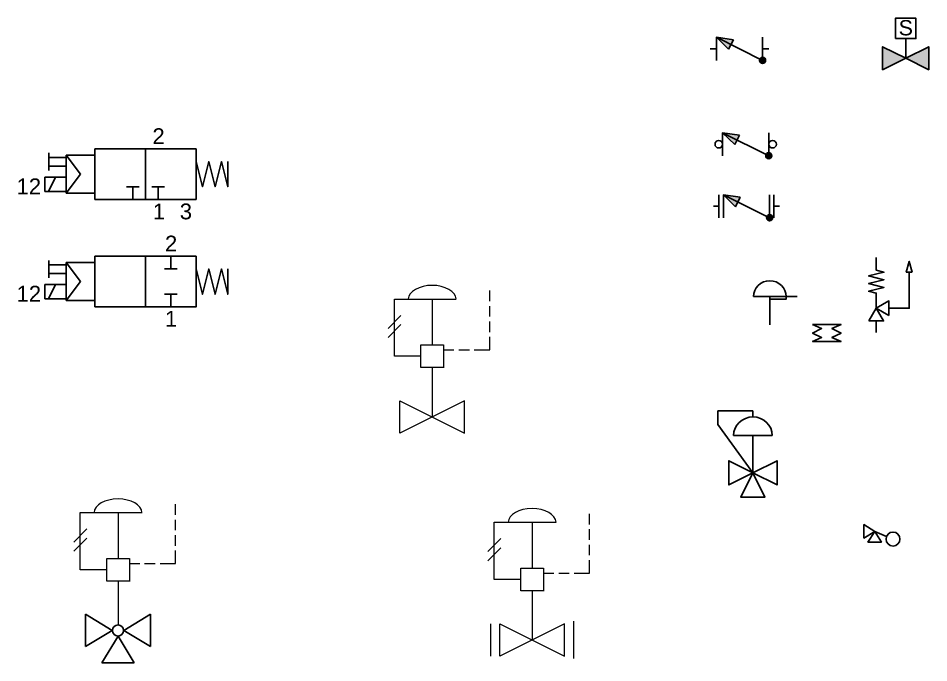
# Model space of a CAD drawing. Header units: millimetres. Extents: x -366 to 823, y -29 to 284.
# Drawn here: x -39.9 to 104.1, y -29.2 to 72.8 of the extents above; entities that cross this region are included whole.
import ezdxf

# ---------------------------------------------------------------- set-up
doc = ezdxf.new("R2010")
doc.units = ezdxf.units.MM
doc.layers.add('-Testi', color=7, linetype='Continuous', lineweight=35)
doc.layers.add('PDF_Geometry', color=7, linetype='Continuous')
doc.layers.add('Tag', color=7, linetype='Continuous')
doc.styles.get("Standard").update_dxf_attribs({"font": 'arial.ttf'})

# ---------------------------------------------------------------- blocks, each defined once
blk = doc.blocks.new('Valve Selenoid Closed')
h = blk.add_hatch(color=256)
h.dxf.hatch_style = 1
h.paths.add_polyline_path([(-3.65, -1.82), (0, 0), (-3.65, 1.82)])
h.paths.add_polyline_path([(3.65, 1.82), (0, 0), (3.65, -1.82)])
blk.add_line((0, 0), (0, 3.1))
blk.add_lwpolyline([(-1.62, 3.1), (-1.62, 6.33), (1.62, 6.33), (1.62, 3.1)], close=True)
for points in [[(0, 0), (-3.65, 1.82), (-3.65, -1.82), (0, 0)], [(0, 0), (3.65, 1.82), (3.65, -1.82), (0, 0)]]:
    blk.add_lwpolyline(points)
at = {"layer": '-Testi', "insert": (0.01, 4.81), "char_height": 2.42, "width": 2.8313, "attachment_point": 5}
blk.add_mtext('S', dxfattribs=at)
at = {"flags": 1}
for tag, p, height in [('TYPE', (0, 0.23), 0.25), ('CONNECTIONTYPE', (-0.35, -1), 0.1), ('DESCRIPTION', (-0.33, -1.11), 0.0703)]:
    blk.add_attdef(tag, p, '', height=height, dxfattribs=at)
blk = doc.blocks.new('Valve Check')
h = blk.add_hatch(color=256)
h.dxf.hatch_style = 1
h.paths.add_polyline_path([(-0.97, 1.42), (-3.65, 1.82), (-1.72, -0.07), (-0.97, 1.42)])
h = blk.add_hatch(color=256)
h.dxf.hatch_style = 1
h.paths.add_polyline_path([(3.65, -1.33, 0.284079), (3.21, -1.6), (3.65, -1.82), (3.65, -1.33, 0.284079)], flags=17)
h.paths.add_polyline_path([(3.65, -1.33), (3.65, -1.82), (3.21, -1.6, 0.116434), (3.16, -1.82, 1), (4.14, -1.82, 0.414214), (3.65, -1.33)])
for p, q in [((3.65, -1.82), (-3.65, 1.82)), ((-3.65, 1.82), (-3.65, -1.82)), ((-1.72, -0.07), (-3.65, 1.82)), ((-3.65, 1.82), (-0.97, 1.42)), ((3.65, 1.82), (3.65, -1.82)), ((-0.97, 1.42), (-1.72, -0.07)), ((3.65, 0), (4.65, 0))]:
    blk.add_line(p, q)
blk.add_circle((3.65, -1.82), 0.485)
at = {"layer": 'Tag'}
blk.add_line((-3.65, 0), (-4.65, 0), dxfattribs=at)
at = {"flags": 1}
for tag, p, height in [('TYPE', (0, 0), 0.1), ('CONNECTIONTYPE', (-0.24, -0.48), 0.1), ('DESCRIPTION', (-0.22, -0.59), 0.0703)]:
    blk.add_attdef(tag, p, '', height=height, dxfattribs=at)
blk = doc.blocks.new('PRV')
for p, q in [((-2.59, 0), (2.59, 0)), ((0, 0), (0, -4.49)), ((2.59, 0), (4.31, 0))]:
    blk.add_line(p, q)
blk.add_lwpolyline([(0, 0), (2.59, 0), (2.59, -0.4), (0, -0.4)], close=True)
blk.add_ellipse((0, 0), major_axis=(-2.59, 0), ratio=0.967342, start_param=3.141593, end_param=6.283185)
at = {"flags": 1}
for tag, p, height in [('CONNECTIONTYPE', (-1.11, 0.96), 0.1), ('DESCRIPTION', (-1.08, 0.85), 0.0703), ('TYPE', (0, 0), 0.25)]:
    blk.add_attdef(tag, p, '', height=height, dxfattribs=at)
blk = doc.blocks.new('PSV')
for p, q in [((0, 6.01), (0, 8.01)), ((0, 2.4), (0, 2.4)), ((0, -2), (0, -3.83))]:
    blk.add_line(p, q)
for points in [[(5.67, 5.71), (5.21, 7.41), (4.75, 5.71)], [(-1.16, -2), (0, 0), (1.16, -2)], [(2, -1.16), (0, 0), (2, 1.16)]]:
    blk.add_lwpolyline(points, close=True)
for points in [[(0, 0), (0, 2.4), (-1.2, 2.7), (1.2, 3.3), (-1.2, 3.9), (1.2, 4.51), (-1.2, 5.11), (1.2, 5.71), (0, 6.01)], [(2, 0), (5.21, 0), (5.21, 5.71)]]:
    blk.add_lwpolyline(points)
at = {"flags": 1}
for tag, p, height in [('NEW_TAG', (0, 0), 2.5), ('NEW_TAG2', (0, 0), 2.5), ('CONNECTIONTYPE', (-2.12, -0.02), 0.1), ('TYPE', (0, 0), 0.2), ('DESCRIPTION', (-2.09, -0.13), 0.0703)]:
    blk.add_attdef(tag, p, '', height=height, dxfattribs=at)
blk = doc.blocks.new('Expansion Joint')
blk.add_lwpolyline([(-2.2, 0), (2.32, 0), (0.87, -0.64), (2.32, -1.35), (0.87, -2.06), (2.32, -2.7), (-2.2, -2.7), (-0.76, -2.06), (-2.2, -1.35), (-0.76, -0.64)], close=True)
at = {"flags": 1}
for tag, p, height in [('TYPE', (-0.56, -1.4), 0.0761), ('CONNECTIONTYPE', (-0.09, -1.53), 0.1), ('DESCRIPTION', (0.02, -1.38), 0.0703)]:
    blk.add_attdef(tag, p, '', height=height, dxfattribs=at)
blk = doc.blocks.new('h5010')
for p, q in [((-4, -2), (-4, 2)), ((0, 1), (-4, 1)), ((0, -1), (-4, -1))]:
    blk.add_line(p, q)
blk = doc.blocks.new('h5100')
for p, q in [((-6, -2), (-6, 2)), ((-6, 2), (0, 2)), ((-5, -2), (-3, 2)), ((0, -2), (-6, -2))]:
    blk.add_line(p, q)
blk = doc.blocks.new('h5081')
at = {"linetype": 'Continuous'}
blk.add_lwpolyline([(0, -2), (0, 2), (1, -2), (2, 2), (3, -2), (4, 2), (5, -2), (5, 2)], dxfattribs=at)
blk = doc.blocks.new('h7v32a')
for p, q in [((4, 2), (3, 2)), ((4, 0), (4, 2)), ((4, 2), (4, 2)), ((4, 2), (4, 2)), ((4, 2), (5, 2)), ((4, 2), (4, 2)), ((4, 2), (4, 2)), ((4, 0), (4, 2)), ((8, 2), (8, 2)), ((8, 0), (8, 2))]:
    blk.add_line(p, q)
at = {"linetype": 'Continuous'}
blk.add_line((7, 2), (9, 2), dxfattribs=at)
blk.add_lwpolyline([(-2, 0), (-2, 8), (14, 8), (14, 0)], close=True)
for points in [[(0, 8, 0, 1, 0), (0, 6, 0, 0, 0), (0, 0, 0, 0, 0)], [(12, 0, 0, 1, 0), (11.092019, 1.782013, 0, 0, 0), (8, 8, 0, 0, 0)]]:
    blk.add_lwpolyline(points, format="xyseb")
blk.add_lwpolyline([(6, 8), (6, 0)])
blk = doc.blocks.new('3-2 way square electrovalve')
at = {"layer": 'Tag'}
for p, q in [((-12.53, 3.01), (-8, 3.01)), ((-12.53, 3.01), (-10.26, 0)), ((-12.53, 3.01), (-12.53, -3.01)), ((-12.53, -3.01), (-10.26, 0)), ((-12.53, -3.01), (-8, -3.01))]:
    blk.add_line(p, q, dxfattribs=at)
for name, p in [('h7v32a', (-6, -4)), ('h5081', (8, 0))]:
    blk.add_blockref(name, p, dxfattribs=at)
for name, p, xscale, yscale, zscale in [('h5010', (-12.53, 1.97), 0.6910935187972445, 0.6910935187972445, 0.6910935187972445), ('h5100', (-12.53, -1.59), 0.5644755883135238, 0.5644755883135238, 0.5644755883135238)]:
    blk.add_blockref(name, p, dxfattribs=dict(at, xscale=xscale, yscale=yscale, zscale=zscale))
at = {"flags": 1}
for tag, p, height in [('TYPE', (-7.37, -5.93), 0.25), ('CONNECTIONTYPE', (-6.12, -5.78), 0.1), ('DESCRIPTION', (-6.1, -5.9), 0.0703)]:
    blk.add_attdef(tag, p, '', height=height, dxfattribs=at)
at = {"layer": 'Tag', "char_height": 2.5, "attachment_point": 1}
for s, width, insert in [('2', 2.8337, (1.09, 7.26)), ('12', 3.0385, (-20.39, -0.67)), ('1', 3.0385, (1.16, -4.64)), ('3', 3.0385, (5.41, -4.64))]:
    blk.add_mtext_dynamic_manual_height_columns(s, width=width, gutter_width=12.5, heights=[0], dxfattribs=dict(at, insert=insert))
blk = doc.blocks.new('h7v22a')
for p, q in [((8, 8), (8, 6)), ((8, 8), (8, 6)), ((7, 6), (9, 6)), ((7, 2), (9, 2)), ((8, 0), (8, 2)), ((8, 0), (8, 2))]:
    blk.add_line(p, q)
blk.add_lwpolyline([(-4, 0), (-4, 8), (12, 8), (12, 0)], close=True)
blk.add_lwpolyline([(0, 8, 0, 1, 0), (0, 6, 0, 0, 0), (0, 0, 0, 0, 0)], format="xyseb")
blk.add_lwpolyline([(4, 8), (4, 0)])
blk = doc.blocks.new('2-2 way selenoid square electrovale')
at = {"layer": 'Tag'}
for p, q in [((-12.53, 3.01), (-8, 3.01)), ((-12.53, 3.01), (-10.26, 0)), ((-12.53, 3.01), (-12.53, -3.01)), ((-12.53, -3.01), (-10.26, 0)), ((-12.53, -3.01), (-8, -3.01))]:
    blk.add_line(p, q, dxfattribs=at)
for name, p in [('h7v22a', (-4, -4)), ('h5081', (8, 0))]:
    blk.add_blockref(name, p, dxfattribs=at)
for name, p, xscale, yscale, zscale in [('h5010', (-12.53, 1.97), 0.6910935187972445, 0.6910935187972445, 0.6910935187972445), ('h5100', (-12.53, -1.59), 0.5644755883135238, 0.5644755883135238, 0.5644755883135238)]:
    blk.add_blockref(name, p, dxfattribs=dict(at, xscale=xscale, yscale=yscale, zscale=zscale))
at = {"flags": 1}
for tag, p, height in [('TYPE', (-6.63, -5.15), 0.25), ('CONNECTIONTYPE', (-5.39, -5.01), 0.1), ('DESCRIPTION', (-5.36, -5.12), 0.0703)]:
    blk.add_attdef(tag, p, '', height=height, dxfattribs=at)
at = {"layer": 'Tag', "char_height": 2.5, "attachment_point": 1}
for s, width, insert in [('2', 2.8337, (3.07, 7.26)), ('12', 3.0385, (-20.39, -0.67)), ('1', 3.0385, (3.07, -4.64))]:
    blk.add_mtext_dynamic_manual_height_columns(s, width=width, gutter_width=12.5, heights=[0], dxfattribs=dict(at, insert=insert))
blk = doc.blocks.new('Valve Check threaded')
h = blk.add_hatch(color=256)
h.dxf.hatch_style = 1
h.paths.add_polyline_path([(-0.97, 1.42), (-3.65, 1.82), (-1.72, -0.07), (-0.97, 1.42)])
h = blk.add_hatch(color=256)
h.dxf.hatch_style = 1
h.paths.add_polyline_path([(3.65, -1.33, 0.284079), (3.21, -1.6), (3.65, -1.82), (3.65, -1.33, 0.284079)], flags=17)
h.paths.add_polyline_path([(3.65, -1.33), (3.65, -1.82), (3.21, -1.6, 0.116434), (3.16, -1.82, 1), (4.14, -1.82, 0.414214), (3.65, -1.33)])
for p, q in [((3.65, -1.82), (-3.65, 1.82)), ((-3.65, 1.82), (-3.65, -1.82)), ((-1.72, -0.07), (-3.65, 1.82)), ((-3.65, 1.82), (-0.97, 1.42)), ((3.65, 1.82), (3.65, -1.82)), ((-0.97, 1.42), (-1.72, -0.07))]:
    blk.add_line(p, q)
for centre, radius in [((-4.25, 0), 0.6), ((4.25, 0), 0.6), ((3.65, -1.82), 0.485)]:
    blk.add_circle(centre, radius)
at = {"flags": 1}
for tag, p, height in [('TYPE', (0, 0), 0.1), ('CONNECTIONTYPE', (-0.24, -0.48), 0.1), ('DESCRIPTION', (-0.22, -0.59), 0.0703)]:
    blk.add_attdef(tag, p, '', height=height, dxfattribs=at)
blk = doc.blocks.new('Valve Check Flanged')
h = blk.add_hatch(color=256)
h.dxf.hatch_style = 1
h.paths.add_polyline_path([(-0.97, 1.42), (-3.65, 1.82), (-1.72, -0.07), (-0.97, 1.42)])
h = blk.add_hatch(color=256)
h.dxf.hatch_style = 1
h.paths.add_polyline_path([(3.65, -1.33, 0.284079), (3.21, -1.6), (3.65, -1.82), (3.65, -1.33, 0.284079)], flags=17)
h.paths.add_polyline_path([(3.65, -1.33), (3.65, -1.82), (3.21, -1.6, 0.116434), (3.16, -1.82, 1), (4.14, -1.82, 0.414214), (3.65, -1.33)])
for p, q in [((-4.35, 1.82), (-4.35, -1.82)), ((3.65, -1.82), (-3.65, 1.82)), ((-3.65, 1.82), (-3.65, -1.82)), ((-1.72, -0.07), (-3.65, 1.82)), ((-3.65, 1.82), (-0.97, 1.42)), ((3.65, 1.82), (3.65, -1.82)), ((4.35, 1.82), (4.35, -1.82)), ((-4.35, 0), (-5.2, 0)), ((-0.97, 1.42), (-1.72, -0.07)), ((4.35, 0), (5.2, 0))]:
    blk.add_line(p, q)
blk.add_circle((3.65, -1.82), 0.485)
at = {"flags": 1}
for tag, p, height in [('TYPE', (0, 0), 0.1), ('CONNECTIONTYPE', (-0.24, -0.48), 0.1), ('DESCRIPTION', (-0.22, -0.59), 0.0703)]:
    blk.add_attdef(tag, p, '', height=height, dxfattribs=at)
blk = doc.blocks.new('Pressure Regulator Three Ways')
for p, q in [((0, 9.79), (-5.55, 9.79)), ((-5.55, 9.79), (-5.55, 7.64)), ((0, 8.86), (0, 9.79)), ((-5.55, 7.64), (0, 0)), ((-3.05, 5.9), (3.05, 5.9)), ((0, 0), (0, 5.9))]:
    blk.add_line(p, q)
for points in [[(0, 0), (-3.82, 1.91), (-3.82, -1.91), (0, 0)], [(0, 0), (3.82, 1.91), (3.82, -1.91), (0, 0)], [(0, 0), (-1.91, -3.82), (1.91, -3.82), (0, 0)]]:
    blk.add_lwpolyline(points)
blk.add_ellipse((0, 5.9), major_axis=(-3.05, 0), ratio=0.967342, start_param=3.141593, end_param=6.283185)
at = {"flags": 1}
for tag, p, height in [('TYPE', (0, 0), 0.25), ('CONNECTIONTYPE', (1.25, 0.14), 0.1), ('DESCRIPTION', (1.27, 0.03), 0.0703)]:
    blk.add_attdef(tag, p, '', height=height, dxfattribs=at)
blk = doc.blocks.new('Pneumatic Control Valve with Positioner Flanged')
at = {"layer": 'PDF_Geometry', "lineweight": 5}
for points in [[(9.09, 18.27), (9.09, 19.95)], [(-1.77, 9.57), (-5.97, 9.57), (-5.97, 18.63), (-3.82, 18.63), (3.82, 18.63)], [(0, 18.63), (0, 11.37)], [(9.09, 15.83), (9.09, 17.5)], [(-6.97, 13.97), (-4.95, 16.03)], [(-6.97, 12.53), (-4.95, 14.58)], [(9.09, 13.39), (9.09, 15.06)], [(6.65, 10.57), (9.09, 10.57), (9.09, 12.62)], [(1.8, 10.57), (3.44, 10.57)], [(4.21, 10.57), (5.88, 10.57)], [(0, 7.77), (0, 0)], [(1.8, 7.77), (1.8, 7.74)], [(6.55, 2.95), (6.55, -2.95)], [(-6.55, 2.54), (-6.55, -2.57)]]:
    blk.add_lwpolyline(points, dxfattribs=at)
for points in [[(1.8, 7.77), (-1.77, 7.77), (-1.77, 11.37), (1.8, 11.37)], [(5.11, 2.54), (-5.11, -2.57), (-5.11, 2.54), (5.11, -2.57)]]:
    blk.add_lwpolyline(points, close=True, dxfattribs=at)
blk.add_ellipse((0, 18.56), major_axis=(3.79, 0), ratio=0.586513, start_param=0.032425, end_param=3.109168, dxfattribs=at)
at = {"flags": 1}
for tag, p, height in [('TYPE', (0.78, -0.04), 0.25), ('CONNECTIONTYPE', (2.02, 0.11), 0.1), ('DESCRIPTION', (2.04, 0), 0.0703)]:
    blk.add_attdef(tag, p, '', height=height, dxfattribs=at)
blk = doc.blocks.new('Pneumatic Control Valve with Positioner')
at = {"layer": 'PDF_Geometry', "lineweight": 5}
for points in [[(9.09, 18.29), (9.09, 19.96)], [(-1.77, 9.59), (-5.97, 9.59), (-5.97, 18.64), (-3.82, 18.64), (3.82, 18.64)], [(0, 18.64), (0, 11.39)], [(9.09, 15.85), (9.09, 17.52)], [(-6.97, 13.99), (-4.95, 16.04)], [(-6.97, 12.54), (-4.95, 14.6)], [(9.09, 13.41), (9.09, 15.08)], [(6.65, 10.58), (9.09, 10.58), (9.09, 12.64)], [(1.8, 10.58), (3.44, 10.58)], [(4.21, 10.58), (5.88, 10.58)], [(0, 7.79), (0, 0.02)], [(1.8, 7.79), (1.8, 7.76)]]:
    blk.add_lwpolyline(points, dxfattribs=at)
for points in [[(1.8, 7.79), (-1.77, 7.79), (-1.77, 11.39), (1.8, 11.39)], [(5.11, 2.55), (-5.11, -2.55), (-5.11, 2.55), (5.11, -2.55)]]:
    blk.add_lwpolyline(points, close=True, dxfattribs=at)
blk.add_ellipse((0, 18.57), major_axis=(3.79, 0), ratio=0.586513, start_param=0.032425, end_param=3.109168, dxfattribs=at)
at = {"flags": 1}
for tag, p, height in [('TYPE', (0.78, -0.02), 0.25), ('CONNECTIONTYPE', (2.02, 0.12), 0.1), ('DESCRIPTION', (2.04, 0.01), 0.0703)]:
    blk.add_attdef(tag, p, '', height=height, dxfattribs=at)
blk = doc.blocks.new('Pneumatic Control Valve with Positioner 3 Ways')
for p, q in [((-5.12, -2.55), (-5.12, 2.55)), ((-0.9, 0), (-5.12, 2.55)), ((0.9, 0), (5.12, 2.55)), ((5.12, -2.55), (5.12, 2.55)), ((-5.12, -2.55), (-0.9, 0)), ((5.12, -2.55), (0.9, 0)), ((-2.55, -5.12), (0, -0.9)), ((0, -0.9), (2.55, -5.12)), ((-2.55, -5.12), (2.55, -5.12))]:
    blk.add_line(p, q)
blk.add_circle((0, -0.02), 0.882)
at = {"layer": 'PDF_Geometry', "lineweight": 5}
for points in [[(9.09, 18.27), (9.09, 19.95)], [(-1.77, 9.57), (-5.97, 9.57), (-5.97, 18.63), (-3.82, 18.63), (3.82, 18.63)], [(0, 18.63), (0, 11.37)], [(9.09, 15.83), (9.09, 17.5)], [(-6.97, 13.97), (-4.95, 16.03)], [(-6.97, 12.53), (-4.95, 14.58)], [(9.09, 13.39), (9.09, 15.06)], [(6.65, 10.57), (9.09, 10.57), (9.09, 12.62)], [(1.8, 10.57), (3.44, 10.57)], [(4.21, 10.57), (5.88, 10.57)], [(0, 7.77), (0, 0.87)], [(1.8, 7.77), (1.8, 7.74)]]:
    blk.add_lwpolyline(points, dxfattribs=at)
blk.add_lwpolyline([(1.8, 7.77), (-1.77, 7.77), (-1.77, 11.37), (1.8, 11.37)], close=True, dxfattribs=at)
blk.add_ellipse((0, 18.56), major_axis=(3.79, 0), ratio=0.586513, start_param=0.032425, end_param=3.109168, dxfattribs=at)
at = {"flags": 1}
for tag, p, height in [('TYPE', (0.78, -0.04), 0.25), ('CONNECTIONTYPE', (2.02, 0.11), 0.1), ('DESCRIPTION', (2.04, 0), 0.0703)]:
    blk.add_attdef(tag, p, '', height=height, dxfattribs=at)
blk = doc.blocks.new('Floating Switcher')
at = {"ltscale": 5}
blk.add_lwpolyline([(0, 0), (-1.71, -1.07), (-1.71, 1.07), (0, 0), (1.07, -1.71), (-1.07, -1.71), (0, 0), (1.88, -0.79)], dxfattribs=at)
blk.add_circle((2.9, -1.22), 1.1, dxfattribs=at)
at = {"flags": 1}
for tag, p, height in [('CONNECTIONTYPE', (-0.07, 0.05), 0.085), ('TYPE', (-0.07, 0.23), 0.085), ('DESCRIPTION', (-0.05, -0.05), 0.0598)]:
    blk.add_attdef(tag, p, '', height=height, dxfattribs=at)

msp = doc.modelspace()

# ---------------------------------------------------------------- block references
for name, p in [('Valve Selenoid Closed', (100.44, 66.42)), ('Valve Check', (74.16, 67.91)), ('3-2 way square electrovalve', (-19.73, 48.09)), ('Valve Check threaded', (75.14, 52.83)), ('Valve Check Flanged', (75.26, 43.01)), ('2-2 way selenoid square electrovale', (-19.73, 31.11)), ('PSV', (95.78, 26.88)), ('Pneumatic Control Valve with Positioner', (25.58, 9.71)), ('PRV', (78.95, 28.74)), ('Expansion Joint', (87.91, 24.31)), ('Pressure Regulator Three Ways', (76.28, 0.86)), ('Pneumatic Control Valve with Positioner 3 Ways', (-24.08, -24.05)), ('Pneumatic Control Valve with Positioner Flanged', (41.37, -25.57))]:
    msp.add_blockref(name, p)
at = {"layer": 'Tag'}
msp.add_blockref('Floating Switcher', (95.53, -8.39), dxfattribs=at)

doc.saveas('drawing.dxf')
